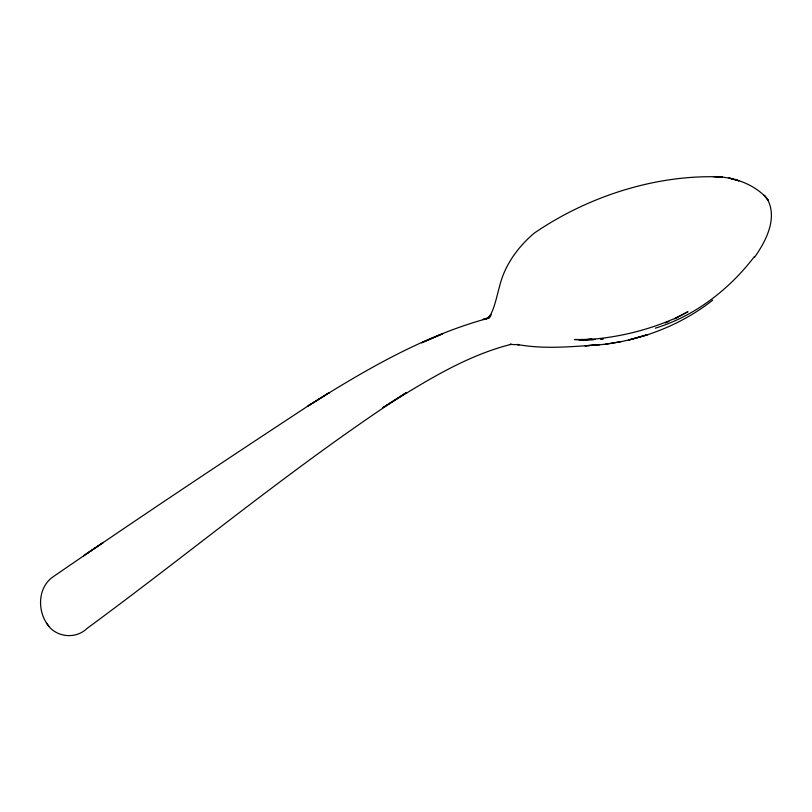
<?xml version="1.0" encoding="UTF-8"?>
<svg xmlns="http://www.w3.org/2000/svg" width="812" height="812" viewBox="0 0 812 812"><rect width="100%" height="100%" fill="white"/><g stroke="black" fill="none" stroke-linecap="round" stroke-linejoin="round"><path stroke-width="1.22" d="M754.51 257.343C766.051 241.012 778.099 217.961 767.015 198.463C753.79 183.695 732.972 176.732 713.464 176.569L722.467 176.996C656.938 173.92 588.071 196.25 534.266 233.115C517.944 246.929 504.709 265.138 499.634 286.139C496.518 296.766 494.812 308.255 488.875 317.766M489.606 316.741L491.077 314.68L487.504 318.487L490.499 316.355L485.617 319.004L489.626 317.533L482.835 319.522L488.093 318.304C423.377 335.833 364.558 370.363 308.215 405.868L329.428 392.531L308.215 405.868M754.5 256.45C729.44 289.377 695.133 315.909 655.314 328.18M712.682 300.186C676.518 328.616 630.762 344.247 584.904 345.75L599.256 344.785C571.942 346.612 544.233 349.485 517.082 344.45L519.203 344.735L509.936 344.42L511.418 344.268C464.88 355.869 423.407 382.777 382.899 407.583L406.051 392.866L404.975 393.495C294.614 465.601 193.256 550.404 87.097 628.376C75.445 639.897 54.8 637.308 46.517 623.078C37.332 609.061 38.296 587.35 52.689 577.078C137.461 518.766 223.138 461.744 309.139 405.259M83.555 555.814L103.368 542.416L86.204 554.017M674.518 318.852L687.947 311.696L676.294 317.837L677.756 317.106C647.682 330.626 615.039 338.421 582.092 339.873L591.989 339.223L578.885 339.812L595.257 339.446M665.373 322.922L668.834 321.461M605.173 344.318L621.393 341.527M600.86 339L603.194 338.817M600.626 339.02L603.052 338.827M586.335 339.69L574.307 339.548L593.359 339.599L580.55 339.497M46.517 623.078L48.984 626.265M422.737 342.319L421.682 342.776L442.682 333.742L422.737 342.319M647.184 334.788L628.843 339.954L647.184 334.788M731.297 178.569L728.892 177.99L739.062 180.832L731.297 178.569M767.584 199.447L764.204 195.266L768.253 200.554L767.584 199.447"/></g></svg>
